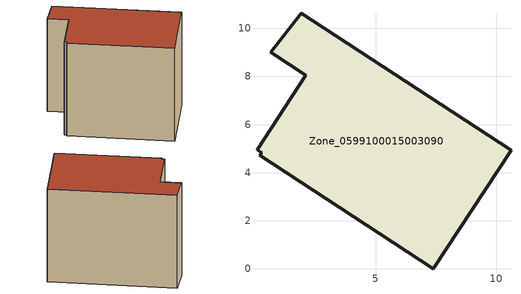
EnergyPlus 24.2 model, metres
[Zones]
Zone_0599100015003090
 floor ground (C_G): 0.26,4.83 0.07,4.95 2.09,8.05 0.64,9.01 1.91,10.63 10.62,4.93 7.4,0 0.18,4.72 z0.97
 wall outside (C_F): 0.18,4.72 7.4,0 10.62,4.93 1.91,10.63 0.64,9.01 2.09,8.05 0.07,4.95 0.26,4.83 0.18,4.72 z0.97:9.46
 roof outside (C_R): 0.07,4.95 0.26,4.83 0.18,4.72 7.4,0 10.62,4.93 1.91,10.63 0.64,9.01 2.09,8.05 z9.46
[BUILDING]
Pand.0599100015003090: North Axis=0; Terrain=City; Loads Convergence Tolerance Value=0.04; Temperature Convergence Tolerance Value=0.4; Solar Distribution=FullExterior; Maximum Number of Warmup Days=25; Minimum Number of Warmup Days=1
[Site:Location]
Rotterdam.The.Hague.AP_ZH_NLD Design_Conditions: Latitude=51.96; Longitude=4.45; Time Zone=1; Elevation=-4.5
[SITE:GROUNDTEMPERATURE:BUILDINGSURFACE]
18, 18, 18, 18, 18, 18, 18, 18, 18, 18, 18, 18
[MATERIAL] Thermal Absorptance=0.9; Solar Absorptance=0.7; Visible Absorptance=0.7
Name | Roughness | Thickness | Conductivity | Density | Specific Heat
G.TI.1975-1991 | MediumSmooth | 0.15 | 0.288461 | 540 | 1210
F.TI.1975-1991 | Rough | 0.3 | 0.230769 | 1920 | 840
R.TI.1975-1991 | MediumRough | 0.2 | 0.153846 | 1500 | 1000
[CONSTRUCTION]
C_G: G.TI.1975-1991
C_F: F.TI.1975-1991
C_R: R.TI.1975-1991
[ZONE]
Zone_0599100015003090: Type=1; Multiplier=1; Ceiling Height=Autocalculate; Volume=Autocalculate; Floor Area=autocalculate; Part of Total Floor Area=Yes
[ZONEINFILTRATION:DESIGNFLOWRATE]
Infil_Zone_0599100015003090: Zone or ZoneList or Space or SpaceList=Zone_0599100015003090; Schedule=AlwaysOn; Design Flow Rate Calculation Method=Flow/Area; Flow Rate per Floor Area=0.003; Constant Term Coefficient=1; Temperature Term Coefficient=0; Velocity Term Coefficient=0; Velocity Squared Term Coefficient=0
[HVACTEMPLATE:ZONE:IDEALLOADSAIRSYSTEM]
Zone_0599100015003090: Maximum Heating Supply Air Temperature=50; Minimum Cooling Supply Air Temperature=13; Maximum Heating Supply Air Humidity Ratio=0.0156; Minimum Cooling Supply Air Humidity Ratio=0.0077; Heating Limit=NoLimit; Cooling Limit=NoLimit; Dehumidification Control Type=ConstantSensibleHeatRatio; Cooling Sensible Heat Ratio=0.7; Dehumidification Setpoint=60; Humidification Control Type=None; Humidification Setpoint=30; Outdoor Air Method=None; Outdoor Air Flow Rate per Person=0.00944; Outdoor Air Flow Rate per Zone Floor Area=0; Outdoor Air Flow Rate per Zone=0; Demand Controlled Ventilation Type=None; Outdoor Air Economizer Type=NoEconomizer; Heat Recovery Type=None; Sensible Heat Recovery Effectiveness=0.7; Latent Heat Recovery Effectiveness=0.65
[ZONECONTROL:THERMOSTAT]
ThermostatControl_Zone_0599100015003090: Zone or ZoneList=Zone_0599100015003090; Control Type Schedule=DualSetpointControlType; Control 1=Thermostat_Zone_0599100015003090; Temperature Difference Between Cutout And Setpoint=0
[THERMOSTATSETPOINT:DUALSETPOINT]
Thermostat_Zone_0599100015003090: Heating Setpoint Temperature Schedule=HeatingSetpoint_Zone_0599100015003090; Cooling Setpoint Temperature Schedule=CoolingSetpoint_Zone_0599100015003090
[SCHEDULE:COMPACT]
HeatingSetpoint_Zone_0599100015003090: Through: 12/31, For: AllDays, Until: 24:00, 21
CoolingSetpoint_Zone_0599100015003090: Through: 12/31, For: AllDays, Until: 24:00, 24
DualSetpointControlType: Through: 12/31, For: AllDays, Until: 24:00, 4
AlwaysOn: Through: 12/31, For: AllDays, Until: 24:00, 1
